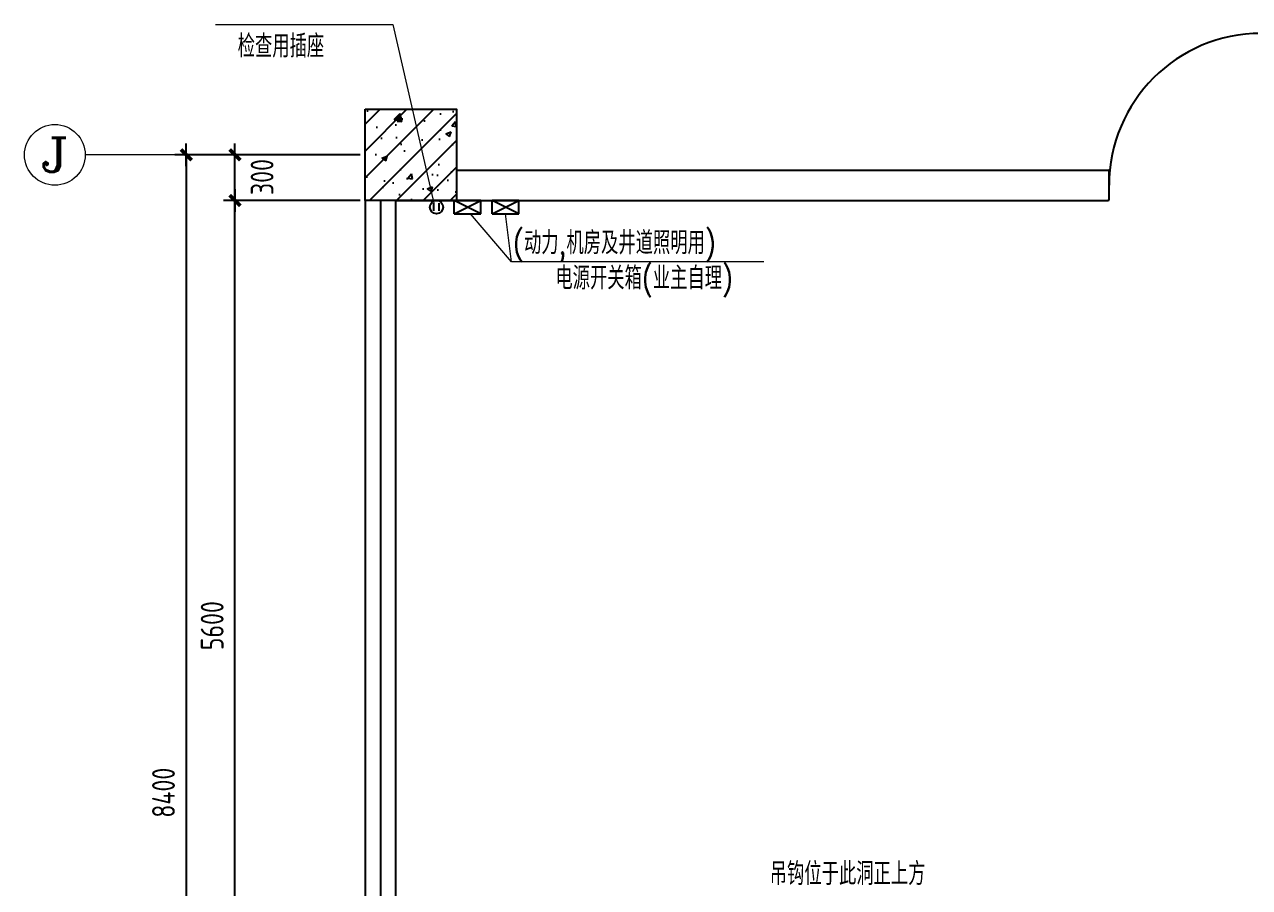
# Model space of a CAD drawing. Extents: x 185540 to 253404, y 138157 to 180211.
# Drawn here: x 225754 to 233824, y 145578 to 151261 of the extents above; entities that cross this region are included whole.
import ezdxf
from ezdxf.enums import TextEntityAlignment as Align

# ---------------------------------------------------------------- set-up
doc = ezdxf.new("R2010")
doc.units = 0
doc.header["$LTSCALE"] = 1000
doc.header["$MEASUREMENT"] = 0
doc.layers.get('0').update_dxf_attribs({"linetype": 'CONTINUOUS'})
doc.layers.get('DEFPOINTS').update_dxf_attribs({"linetype": 'CONTINUOUS'})
for name, color, linetype in [('1', 8, 'CONTINUOUS'), ('COLUMN', 4, 'CONTINUOUS'), ('DIM', 4, 'CONTINUOUS'), ('WALL', 1, 'CONTINUOUS'), ('WINDOWS', 4, 'CONTINUOUS')]:
    doc.layers.add(name, color=color, linetype=linetype)
doc.layers.add('AXIS', color=3, linetype='CONTINUOUS', lineweight=9)
doc.styles.add('COMPLEX', font='COMPLEX.shx')
doc.styles.add('DIM_FONT', font='tssdeng.shx', dxfattribs={"width": 0.8, "bigfont": 'tssdchn.shx'})
doc.styles.get("Standard").update_dxf_attribs({"font": 'txt.shx', "width": 0.8, "height": 260, "bigfont": 'china.shx'})
doc.dimstyles.new('DIMN-200', dxfattribs={"dimtxt": 300, "dimasz": 1, "dimexe": 250, "dimexo": 0, "dimgap": 150, "dimtad": 1, "dimdec": 0, "dimdsep": 46, "dimtxsty": 'DIM_FONT', "dimblk": '_DIMX', "dimcen": 2.5, "dimclrd": 256, "dimclre": 256, "dimclrt": 4, "dimadec": 0, "dimazin": 0, "dimtfac": 1, "dimtdec": 0, "dimtix": 1, "dimtmove": 2, "dimatfit": 3, "dimldrblk": '_DIMX', "dimfxl": 0, "dimtolj": 1, "dimtzin": 0, "dimarcsym": 0})

# ---------------------------------------------------------------- blocks, each defined once
blk = doc.blocks.new('_DIMX')
blk.add_line((-150, 0), (150, 0))
at = {"const_width": 50}
blk.add_lwpolyline([(-70, -70), (70, 70)], dxfattribs=at)
blk = doc.blocks.new('*D577')
at = {"linetype": 'ByBlock'}
for p, q in [((225145.3, 131529.9), (224245, 131529.9)), ((224320, 125930.4), (224320, 131529.4)), ((225145.3, 125929.9), (224245, 125929.9))]:
    blk.add_line(p, q, dxfattribs=at)
at = {"layer": 'DEFPOINTS', "color": 0, "linetype": 'ByBlock'}
for p in [(224320, 131529.9), (225145.3, 131529.9), (225145.3, 125929.9)]:
    blk.add_point(p, dxfattribs=at)
at = {"linetype": 'ByBlock', "xscale": 0.5, "yscale": 0.5, "zscale": 0.5}
for p, rotation in [((224320, 131529.9), 90), ((224320, 125929.9), 270)]:
    blk.add_blockref('_DIMX', p, dxfattribs=dict(at, rotation=rotation))
at = {"color": 4, "linetype": 'ByBlock', "insert": (224170, 128729.9), "char_height": 150, "attachment_point": 5, "rotation": 90, "style": 'DIM_FONT'}
blk.add_mtext('\\A1;5600', dxfattribs=at)
blk = doc.blocks.new('*D582')
at = {"linetype": 'ByBlock'}
for p, q in [((225028.5, 131829.9), (224128.1, 131829.9)), ((224203.1, 131530.4), (224203.1, 131829.4)), ((225028.5, 131529.9), (224128.1, 131529.9))]:
    blk.add_line(p, q, dxfattribs=at)
at = {"layer": 'DEFPOINTS', "color": 0, "linetype": 'ByBlock'}
for p in [(224203.1, 131829.9), (225028.5, 131829.9), (225028.5, 131529.9)]:
    blk.add_point(p, dxfattribs=at)
at = {"linetype": 'ByBlock', "xscale": 0.5, "yscale": 0.5, "zscale": 0.5}
for p, rotation in [((224203.1, 131829.9), 90), ((224203.1, 131529.9), 270)]:
    blk.add_blockref('_DIMX', p, dxfattribs=dict(at, rotation=rotation))
at = {"color": 4, "linetype": 'ByBlock', "insert": (224382, 131683.9), "char_height": 150, "attachment_point": 5, "rotation": 90, "style": 'DIM_FONT'}
blk.add_mtext('\\A1;300', dxfattribs=at)
blk = doc.blocks.new('*D586')
at = {"linetype": 'ByBlock'}
for p, q in [((229300.8, 149406.7), (228079.8, 149406.7)), ((228154.8, 149406.2), (228154.8, 141007.2)), ((229300.8, 141006.7), (228079.8, 141006.7))]:
    blk.add_line(p, q, dxfattribs=at)
at = {"layer": 'DEFPOINTS', "color": 0, "linetype": 'ByBlock'}
for p in [(229300.8, 149406.7), (228154.8, 141006.7), (229300.8, 141006.7)]:
    blk.add_point(p, dxfattribs=at)
at = {"linetype": 'ByBlock', "xscale": 0.5, "yscale": 0.5, "zscale": 0.5}
for p, rotation in [((228154.8, 149406.7), 90), ((228154.8, 141006.7), 270)]:
    blk.add_blockref('_DIMX', p, dxfattribs=dict(at, rotation=rotation))
at = {"color": 4, "linetype": 'ByBlock', "insert": (228004.8, 145206.7), "char_height": 150, "attachment_point": 5, "rotation": 90, "style": 'DIM_FONT'}
blk.add_mtext('\\A1;8400', dxfattribs=at)

msp = doc.modelspace()

# ---------------------------------------------------------------- hatches: boundary and pattern name
at = {"layer": '1'}
h = msp.add_hatch(dxfattribs=at)
h.set_pattern_fill('AR-CONC', color=256, scale=50, style=0)
h.set_pattern_definition([(50, (29729.67, -26275.3), (358.6301, -31.37607), [37.5, -412.5]), (355, (29729.67, -26275.3), (-69.37567, 376.09607), [30, -330]), (100.4514, (29759.56, -26277.92), (289.2547, 344.71977), [31.8701, -350.57106]), (46.1842, (29729.67, -26175.3), (533.6205, -82.7595), [56.25, -618.75]), (96.6356, (29774.14, -26182.2), (467.3314, 487.0589), [47.8051, -525.8565]), (351.1842, (29729.67, -26175.3), (467.331, 487.0593), [45, -495]), (21, (29779.67, -26200.3), (298.45353, -201.30945), [37.5, -412.5]), (326, (29779.67, -26200.3), (121.65767, 362.575), [30, -330]), (71.4514, (29804.54, -26217.08), (420.1113, 161.26525), [31.8701, -350.57106]), (37.5, (29729.67, -26275.3), (6.07993, 166.44693), [0, -326, 0, -335, 0, -331.25]), (7.5, (29729.67, -26275.3), (131.53477, 197.20586), [0, -191, 0, -318.5, 0, -126.25]), (327.5, (29618.17, -26275.3), (266.91122, -11.277436), [0, -125, 0, -390, 0, -517.5]), (317.5, (29568.17, -26275.3), (291.59308, 50.0525), [0, -162.5, 0, -259, 0, -367.5])])
h.paths.add_polyline_path([(228599.4, 150702.2), (227999.4, 150702.2), (227999.4, 150102.2), (228599.4, 150102.2)])
h = msp.add_hatch(dxfattribs=at)
h.set_pattern_fill('ANSI31', color=256, scale=1000, style=0)
h.set_pattern_definition([(45, (29729.67, -26275.3), (-88.38835, 88.38835), [])])
h.paths.add_polyline_path([(227999.4, 150102.2), (228599.4, 150102.2), (228599.4, 150702.2), (227999.4, 150702.2)])

# ---------------------------------------------------------------- linework, layer by layer
at = {"layer": 'AXIS'}
for p, q in [((227013.5, 151260.6), (228180, 151260.6)), ((228180, 151260.6), (228451.6, 150083.5)), ((227966, 150402.2), (226154.3, 150402.2)), ((228962.7, 149697.9), (228692.1, 150014.7)), ((228962.7, 149697.9), (228923, 150014.7)), ((230624.3, 149697.9), (228962.7, 149697.9))]:
    msp.add_line(p, q, dxfattribs=at)
msp.add_circle((225954.3, 150402.2), 200, dxfattribs=at)
at = {"layer": 'COLUMN'}
msp.add_arc((233899.4, 150202.2), 1000, 90, 180, dxfattribs=at)
at = {"layer": 'DIM'}
for p, q in [((228451.6, 150033.5), (228451.6, 150083.5)), ((228485.1, 150033.5), (228485.1, 150083.5)), ((228760.5, 150102.2), (228585.5, 150102.2)), ((228585.5, 150014.7), (228760.5, 150102.2)), ((228760.5, 150014.7), (228585.5, 150102.2)), ((228585.5, 150014.7), (228585.5, 150102.2)), ((228760.5, 150014.7), (228760.5, 150102.2)), ((228835.5, 150014.7), (228835.5, 150102.2)), ((228835.5, 150014.7), (229010.5, 150102.2)), ((229010.5, 150014.7), (228835.5, 150102.2)), ((229010.5, 150102.2), (228835.5, 150102.2)), ((229010.5, 150014.7), (229010.5, 150102.2)), ((228585.5, 150014.7), (228760.5, 150014.7)), ((228835.5, 150014.7), (229010.5, 150014.7))]:
    msp.add_line(p, q, dxfattribs=at)
msp.add_circle((228468.4, 150058.5), 43.8, dxfattribs=at)
at = {"layer": 'WALL'}
for p, q in [((228599.4, 150302.2), (232891.4, 150302.2)), ((232899.4, 150110.2), (232899.4, 150294.2)), ((228199.4, 150102.2), (232891.4, 150102.2))]:
    msp.add_line(p, q, dxfattribs=at)
msp.add_lwpolyline([(227999.4, 150702.2), (228599.4, 150702.2), (228599.4, 150102.2), (227999.4, 150102.2)], close=True, dxfattribs=at)
for centre, start, end in [((232891.4, 150294.2), 0, 90), ((232891.4, 150110.2), 270, 0)]:
    msp.add_arc(centre, 8, start, end, dxfattribs=at)
at = {"layer": 'WINDOWS'}
for p, q in [((227999.4, 150102.2), (227999.4, 145102.2)), ((228099.4, 150102.2), (228099.4, 145102.2)), ((228199.4, 150102.2), (228199.4, 145102.2))]:
    msp.add_line(p, q, dxfattribs=at)

# ---------------------------------------------------------------- texts
at = {"layer": 'AXIS', "width": 0.8}
for s, p in [('检查用插座', (227158.6, 151043.2)), ('(动力,机房及井道照明用)', (228973, 149748.2)), ('电源开关箱(业主自理)', (229251.5, 149516)), ('吊钩位于此洞正上方', (230663.9, 145593.8))]:
    msp.add_text(s, height=150, dxfattribs=at).set_placement(p)
at = {"layer": 'AXIS', "style": 'COMPLEX', "width": 1.704545}
msp.add_attdef('J', text='', height=224, dxfattribs=at).set_placement((225854.3, 150290.2), (226054.3, 150290.2), align=Align.FIT)

# ---------------------------------------------------------------- dimensions: what is measured, and where the dimension line sits
at = {"layer": 'AXIS'}
for base, p1, p2, angle, picture, middle, set_off in [((226820.1, 142002.2), (227966, 150402.2), (227966, 142002.2), 90, '*D586', (226670.1, 146202.2), (-1334.8, 995.6)), ((227140.7, 150102.2), (227966, 144502.2), (227966, 150102.2), 270, '*D577', (226990.7, 147302.2), (2820.7, 18572.3))]:
    dim = msp.add_linear_dim(base=base, p1=p1, p2=p2, angle=angle, dimstyle='DIMN-200', override={"dimscale": 0.5, "dimexe": 150, "dimzin": 0, "dimblk1": '_DIMX', "dimblk2": '_DIMX', "dimsah": 1, "dimcen": 200}, dxfattribs=at)
    dim.commit()
    dim.dimension.update_dxf_attribs({"geometry": picture, "text_midpoint": middle, "insert": set_off})
dim = msp.add_linear_dim(base=(227140.7, 150402.2), p1=(227966, 150102.2), p2=(227966, 150402.2), angle=270, dimstyle='DIMN-200', override={"dimscale": 0.5, "dimexe": 150, "dimzin": 0, "dimblk1": '_DIMX', "dimblk2": '_DIMX', "dimsah": 1, "dimcen": 200}, dxfattribs=at)
dim.commit()
dim.dimension.update_dxf_attribs({"geometry": '*D582', "text_midpoint": (227319.6, 150256.3), "dimtype": 160, "insert": (2937.6, 18572.3)})

doc.saveas('drawing.dxf')
